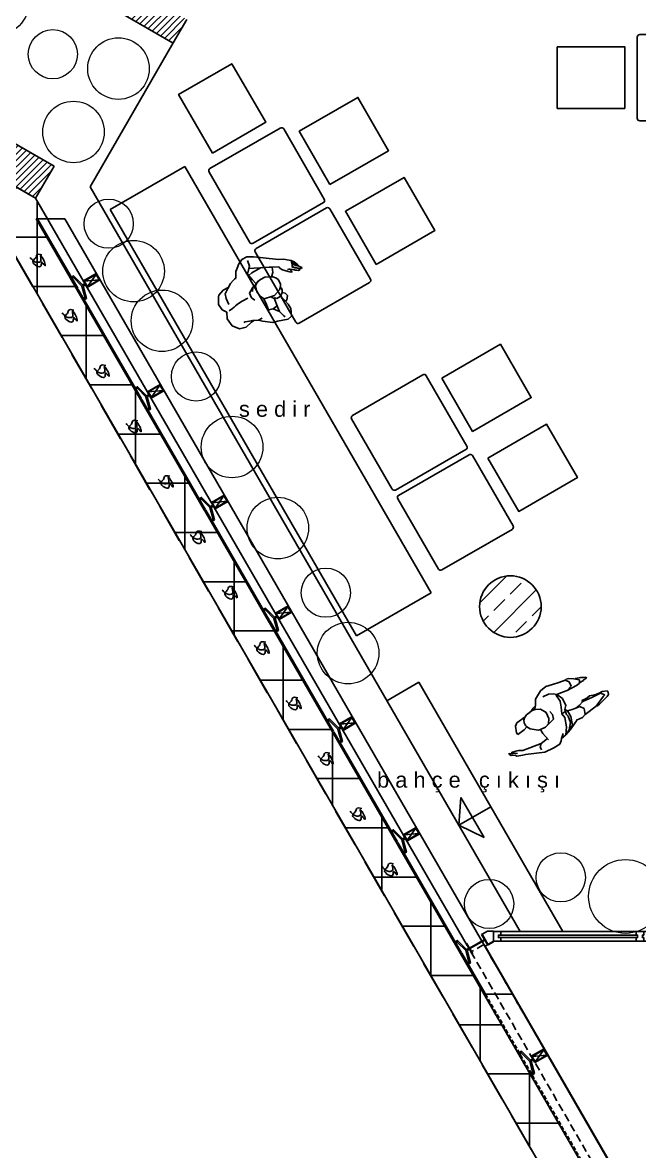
# Model space of a CAD drawing. Header units: millimetres. Extents: x 45 to 25350, y 77 to 5059.
# Drawn here: x 2817 to 3318, y 2396 to 3314 of the extents above; entities that cross this region are included whole.
import ezdxf

# ---------------------------------------------------------------- set-up
doc = ezdxf.new("R2010")
doc.units = ezdxf.units.MM
doc.header["$LTSCALE"] = 5
doc.linetypes.add('DASHED2', pattern=[9.525, 6.35, -3.175])
doc.layers.add('_BK_PEYZAJ_AVM', color=7, linetype='Continuous', lineweight=5, true_color=0x1d5e12)
for name, color, linetype in [('a_hatch_p8', 8, 'Continuous'), ('a_overhead', 1, 'DASHED2'), ('a_p1', 1, 'Continuous'), ('a_p1_d', 1, 'DASHED2'), ('a_p2', 2, 'Continuous'), ('a_p3', 3, 'Continuous'), ('a_p8', 8, 'Continuous'), ('a_p8_d', 8, 'DASHED2'), ('str_SNL_hatch', 1, 'Continuous'), ('str_SNL_wall_sheer', 5, 'Continuous'), ('TEFRIS', 12, 'Continuous')]:
    doc.layers.add(name, color=color, linetype=linetype)
doc.layers.add('yazı', color=30, linetype='Continuous', lineweight=9)
doc.styles.add('25', font='arial.ttf', dxfattribs={"height": 25})

# ---------------------------------------------------------------- blocks, each defined once
blk = doc.blocks.new('A$C6B126162')
for points in [[(0.5, 0), (0.5, -2.21), (10.5, -4.88), (10.5, -7), (9.5, -7), (9.5, -5.65), (0, -3.12), (-9.5, -5.65), (-9.5, -7), (-10.5, -7), (-10.5, -4.88), (-0.5, -2.21), (-0.5, 0), (0.5, 0)], [(-11.5, -7), (-11.5, -8), (-8.5, -8), (-8.5, -8), (-8.5, -7), (-11.5, -7), (-11.5, -7)], [(8.5, -7), (8.5, -8), (11.5, -8), (11.5, -8), (11.5, -7), (8.5, -7), (8.5, -7)]]:
    blk.add_lwpolyline(points)
blk = doc.blocks.new('A$C02EF1839')
for points in [[(6, 3), (6, 0), (0, 0), (0, 3), (1, 3), (1, 5), (0, 5), (0, 8), (6, 8), (6, 5)], [(6, 5), (5, 5), (5, 3), (6, 3)]]:
    blk.add_lwpolyline(points)
blk = doc.blocks.new('A$C2B115F83')
blk.add_lwpolyline([(0, 8), (0, 0), (6, 0), (6, 3), (4, 3), (4, 5), (6, 5), (6, 8)], close=True)
blk = doc.blocks.new('A$C65777083')
for points in [[(3, 0), (-3, 0), (-3, 12), (3, 12)], [(2.5, 0.5), (-2.5, 0.5), (-2.5, 11.5), (2.5, 11.5)]]:
    blk.add_lwpolyline(points, close=True)
for points in [[(2.5, 11.5), (-2.5, 0.5)], [(-2.5, 11.5), (2.5, 0.5)]]:
    blk.add_lwpolyline(points)
blk = doc.blocks.new('A$C30884E47')
for p, q in [((-5, 15), (-5, 14.5)), ((5, 14.5), (5, 15)), ((-5, 0), (-5, 0.5)), ((5, 0), (5, 0.5))]:
    blk.add_line(p, q)
for points in [[(-5, 15), (5, 15)], [(-5, 14.5), (-0.25, 14.5)], [(-0.25, 14.5), (-0.25, 0.5)], [(0.25, 14.5), (5, 14.5)], [(0.25, 14.5), (0.25, 0.5)], [(-5, 0.5), (-0.25, 0.5)], [(-5, 0), (5, 0)], [(0.25, 0.5), (5, 0.5)]]:
    blk.add_lwpolyline(points)
blk = doc.blocks.new('A$C47794B28')
at = {"layer": 'str_SNL_hatch'}
h = blk.add_hatch(dxfattribs=at)
h.set_pattern_fill('ANSI33', color=256, scale=100, style=0)
h.set_pattern_definition([(45, (-1153.641, -4045.18), (-17.67767, 17.67767), []), (45, (-1135.964, -4045.18), (-17.67767, 17.67767), [12.5, -6.25])])
edge = h.paths.add_edge_path()
edge.add_arc((0, 0), 25, 0, 360)
at = {"layer": 'str_SNL_wall_sheer'}
blk.add_circle((0, 0), 25, dxfattribs=at)
blk = doc.blocks.new('ADSAFDF')
for p, q in [((21250.72, -21271.44), (21244.84, -21273.65)), ((21247.31, -21273.41), (21256.11, -21270.2)), ((21251.87, -21271.84), (21249.58, -21273.94)), ((21256.11, -21270.2), (21250.72, -21271.44)), ((21256.11, -21270.2), (21251.87, -21271.84)), ((21256.11, -21270.2), (21251.9, -21275.08)), ((21261.17, -21269.76), (21256.11, -21270.2)), ((21256.11, -21270.2), (21256.11, -21270.2)), ((21257.32, -21272.41), (21261.02, -21269.79)), ((21261.02, -21269.79), (21262.34, -21268.38)), ((21262.34, -21268.38), (21264.66, -21266.77)), ((21264.66, -21266.77), (21270.38, -21267.22)), ((21270.38, -21267.22), (21278.27, -21268.63)), ((21278.27, -21268.63), (21292.07, -21276.4)), ((21279.43, -21271.97), (21278.76, -21274.43)), ((21208.12, -21279.52), (21208.21, -21278.1)), ((21211.87, -21281.41), (21208.12, -21279.52)), ((21208.21, -21278.1), (21209.1, -21276.46)), ((21209.1, -21276.46), (21210.96, -21275.72)), ((21210.96, -21275.72), (21215.46, -21274.95)), ((21213.19, -21277.78), (21211.6, -21278.1)), ((21211.6, -21278.1), (21213.58, -21281.03)), ((21214.4, -21281.81), (21211.87, -21281.41)), ((21216.44, -21276.64), (21213.19, -21277.78)), ((21213.58, -21281.03), (21220.83, -21282.23)), ((21218.22, -21282.74), (21214.4, -21281.81)), ((21215.46, -21274.95), (21219.5, -21274.25)), ((21222.66, -21274.59), (21216.44, -21276.64)), ((21219.5, -21274.25), (21222.21, -21274.4)), ((21220.83, -21282.23), (21229.2, -21283.88)), ((21233.74, -21274.44), (21222.66, -21274.59)), ((21231.71, -21278.77), (21233.74, -21274.44)), ((21233.5, -21282.16), (21231.71, -21278.77)), ((21236.95, -21283.08), (21233.5, -21282.16)), ((21233.74, -21274.44), (21237.08, -21273.82)), ((21233.74, -21274.44), (21233.74, -21274.44)), ((21237.08, -21273.82), (21242.15, -21274.74)), ((21242.55, -21274.44), (21241.72, -21275.08)), ((21244.84, -21273.65), (21242.55, -21274.44)), ((21243.7, -21285.09), (21244.26, -21279.78)), ((21244.26, -21279.78), (21247.31, -21273.41)), ((21247.36, -21276), (21245.7, -21281.37)), ((21245.7, -21281.37), (21246.08, -21283.28)), ((21249.58, -21273.94), (21247.36, -21276)), ((21251.9, -21275.08), (21248.72, -21282.18)), ((21248.72, -21282.18), (21248.87, -21285.9)), ((21270.07, -21275.17), (21270.71, -21281.97)), ((21276.56, -21276.22), (21270.08, -21276.47)), ((21270.71, -21281.97), (21270.4, -21285.65)), ((21278.76, -21274.43), (21276.56, -21276.22)), ((21291.99, -21280.36), (21276.56, -21276.22)), ((21293.14, -21281.16), (21291.99, -21280.36)), ((21292.07, -21276.4), (21294.15, -21277.14)), ((21294.94, -21282.28), (21293.14, -21281.16)), ((21294.15, -21277.14), (21298.59, -21279.39)), ((21296.85, -21283.22), (21294.94, -21282.28)), ((21296.96, -21280.9), (21299.5, -21282.98)), ((21298.59, -21279.39), (21299.34, -21280.85)), ((21299.34, -21280.85), (21302.01, -21282.61)), ((21222.1, -21284.65), (21218.22, -21282.74)), ((21225.05, -21284.42), (21222.1, -21284.65)), ((21227.42, -21284.84), (21225.05, -21284.42)), ((21229.35, -21285.13), (21227.42, -21284.84)), ((21229.2, -21283.88), (21233.41, -21283.22)), ((21229.46, -21283.94), (21229.35, -21285.13)), ((21233.41, -21283.22), (21236.95, -21283.08)), ((21240.16, -21283.84), (21236.95, -21283.08)), ((21241.95, -21284.56), (21240.16, -21283.84)), ((21242.29, -21289.55), (21241.25, -21295.64)), ((21241.95, -21284.56), (21243.7, -21285.09)), ((21244.9, -21287.18), (21242.29, -21289.55)), ((21243.7, -21285.09), (21244.9, -21287.18)), ((21246.26, -21290.71), (21244.1, -21295.01)), ((21246.08, -21283.28), (21244.9, -21287.18)), ((21248.87, -21285.9), (21246.16, -21285.76)), ((21248.87, -21285.9), (21246.26, -21290.71)), ((21256.91, -21286.27), (21255.34, -21289.95)), ((21255.34, -21289.95), (21255.73, -21293.12)), ((21261.09, -21285.56), (21256.91, -21286.27)), ((21258.55, -21294.26), (21259.55, -21288.99)), ((21259.55, -21288.99), (21262.45, -21285.61)), ((21265.93, -21284.81), (21261.09, -21285.56)), ((21262.45, -21285.61), (21265.93, -21284.81)), ((21265.93, -21284.81), (21270.4, -21285.65)), ((21270.4, -21285.65), (21272.22, -21286.27)), ((21270.4, -21285.65), (21272.22, -21286.27)), ((21272.22, -21286.27), (21276.95, -21291.08)), ((21276.95, -21291.08), (21278.18, -21294)), ((21298.45, -21283.71), (21296.85, -21283.22)), ((21299.97, -21284.33), (21298.45, -21283.71)), ((21300.95, -21283.37), (21298.95, -21282.68)), ((21299.5, -21282.98), (21300.89, -21283.78)), ((21300.89, -21283.78), (21299.97, -21284.33)), ((21302.61, -21284.81), (21300.95, -21283.37)), ((21302.01, -21282.61), (21302.97, -21284.45)), ((21302.97, -21284.45), (21302.61, -21284.81)), ((21215.72, -21297.85), (21216.39, -21297.67)), ((21215.75, -21298.62), (21215.72, -21297.85)), ((21217.38, -21299.56), (21215.75, -21298.62)), ((21216.39, -21297.67), (21218.32, -21298.05)), ((21219.31, -21300.9), (21217.38, -21299.56)), ((21218.32, -21298.05), (21218.67, -21297.58)), ((21218.67, -21297.58), (21222.07, -21298.04)), ((21221.87, -21298.76), (21221.17, -21299.97)), ((21221.17, -21299.97), (21224.32, -21303.28)), ((21223, -21297.63), (21221.87, -21298.76)), ((21222.07, -21298.04), (21223, -21297.63)), ((21225.83, -21297.52), (21223, -21297.63)), ((21234.38, -21298.82), (21225.83, -21297.52)), ((21228.88, -21303.36), (21229.7, -21299.63)), ((21229.7, -21299.63), (21234.38, -21298.82)), ((21234.38, -21298.82), (21238.13, -21299.78)), ((21238.13, -21299.78), (21242.97, -21301.15)), ((21241.25, -21295.64), (21242.97, -21301.15)), ((21243.88, -21300.23), (21243.72, -21301.49)), ((21244.1, -21295.01), (21243.88, -21300.23)), ((21260.69, -21299.16), (21258.55, -21294.26)), ((21264.5, -21301.33), (21260.69, -21299.16)), ((21275.37, -21301.08), (21276.91, -21299.74)), ((21276.91, -21299.74), (21278.04, -21297.86)), ((21278.04, -21297.86), (21278.31, -21296.23)), ((21281.34, -21293.15), (21278.18, -21294)), ((21278.18, -21294), (21278.24, -21295.02)), ((21278.31, -21296.23), (21278.24, -21295.02)), ((21287.82, -21293.14), (21281.34, -21293.15)), ((21282.85, -21301.42), (21285.2, -21299.84)), ((21285.2, -21299.84), (21287.83, -21294.99)), ((21287.83, -21294.99), (21287.82, -21293.14)), ((21220.41, -21301.51), (21219.31, -21300.9)), ((21223.27, -21302.77), (21220.41, -21301.51)), ((21224.32, -21303.28), (21227.59, -21305.81)), ((21227.59, -21305.81), (21229.65, -21306.6)), ((21230.68, -21306.54), (21228.88, -21303.36)), ((21229.65, -21306.6), (21230.68, -21306.54)), ((21235.92, -21307.95), (21230.68, -21306.54)), ((21240.99, -21309.68), (21235.92, -21307.95)), ((21246.55, -21311.44), (21240.99, -21309.68)), ((21242.97, -21301.15), (21245.13, -21303.35)), ((21245.13, -21303.35), (21248.45, -21305.16)), ((21248.45, -21305.16), (21253.36, -21306.14)), ((21259.24, -21308.03), (21252.06, -21311.3)), ((21262.43, -21303.81), (21259.24, -21308.03)), ((21264.97, -21301.5), (21262.43, -21303.81)), ((21265.04, -21303.37), (21262.43, -21303.81)), ((21266.98, -21302.22), (21264.5, -21301.33)), ((21267.82, -21302.2), (21265.04, -21303.37)), ((21272.66, -21302.09), (21266.98, -21302.22)), ((21274.45, -21301.41), (21272.66, -21302.09)), ((21274.45, -21301.41), (21282.85, -21301.42)), ((21274.47, -21301.42), (21275.37, -21301.08)), ((21252.06, -21311.3), (21246.55, -21311.44))]:
    blk.add_line(p, q)
blk = doc.blocks.new('dada')
for p, q in [((219967.82, -31810.1), (219965.63, -31815.29)), ((219973.43, -31806.86), (219967.82, -31810.1)), ((219980.49, -31806.97), (219973.43, -31806.86)), ((219984.71, -31810.01), (219980.49, -31806.97)), ((219984.28, -31815.56), (219984.55, -31812.14)), ((219988.56, -31808.22), (219984.71, -31810.01)), ((219993.91, -31808.37), (219988.56, -31808.22)), ((219998.88, -31812.26), (219993.91, -31808.37)), ((219999.67, -31813.16), (219998.88, -31812.26)), ((220000.91, -31818.54), (219999.67, -31813.16)), ((219964.1, -31826.49), (219966.74, -31822.57)), ((219965.63, -31815.29), (219966.32, -31821.02)), ((219966.32, -31821.02), (219966.1, -31823.52)), ((219966.74, -31822.57), (219967.93, -31820.3)), ((219967.93, -31820.3), (219969.4, -31817.13)), ((219969.4, -31817.13), (219969.8, -31816.05)), ((219984.57, -31817.26), (219984.28, -31815.56)), ((219984.36, -31825.28), (219984.72, -31822.78)), ((219984.6, -31818.7), (219984.57, -31817.26)), ((219984.6, -31820.52), (219984.6, -31818.7)), ((219984.72, -31822.78), (219984.6, -31820.52)), ((219993.96, -31816.3), (219988.77, -31815.1)), ((219997.59, -31817.95), (219993.96, -31816.3)), ((219999.73, -31822.23), (219997.59, -31817.95)), ((220001.59, -31826.62), (219999.73, -31822.23)), ((220000.18, -31823.15), (220000.91, -31818.54)), ((219961.55, -31828.75), (219955.53, -31834.58)), ((219964.1, -31826.49), (219961.55, -31828.75)), ((219963.56, -31829.8), (219964.1, -31826.49)), ((219983.43, -31830.57), (219984.36, -31825.28)), ((220002.81, -31832.98), (220001.59, -31826.62)), ((220002.93, -31833.11), (220001.86, -31831.93)), ((219954.16, -31838.39), (219950.29, -31846.24)), ((219955.53, -31834.58), (219954.16, -31838.39)), ((219965.95, -31838.14), (219964.26, -31841.56)), ((219965.95, -31838.14), (219964.98, -31837.71)), ((219970.28, -31839.47), (219965.95, -31838.14)), ((219975.28, -31840.42), (219970.28, -31839.47)), ((219975.15, -31840.74), (219972.56, -31847.46)), ((219978.82, -31839.44), (219975.15, -31840.74)), ((219983.21, -31839.4), (219978.82, -31839.44)), ((219981.99, -31833.12), (219978.94, -31834.02)), ((219985.92, -31833.89), (219981.99, -31833.12)), ((219987.64, -31841.51), (219983.21, -31839.4)), ((219988.07, -31839.19), (219985.66, -31836.85)), ((219988.02, -31838.63), (219985.92, -31833.89)), ((219988.07, -31839.19), (219988.02, -31838.63)), ((219988.47, -31841.63), (219988.07, -31839.19)), ((220006.66, -31835.82), (220002.93, -31833.11)), ((220008.27, -31838.35), (220006.66, -31835.82)), ((220010.11, -31841.56), (220008.27, -31838.35)), ((219950.29, -31846.24), (219950.45, -31849.81)), ((219950.45, -31849.81), (219955.8, -31853.26)), ((219954.91, -31845.07), (219953.11, -31845.59)), ((219959.4, -31844.48), (219954.91, -31845.07)), ((219964.26, -31841.56), (219959.4, -31844.48)), ((219962.84, -31845.25), (219959.4, -31844.48)), ((219970.62, -31847.5), (219962.84, -31845.25)), ((219964.25, -31845.64), (219964.26, -31841.56)), ((219969.08, -31849.16), (219968.58, -31852.23)), ((219970.59, -31848.03), (219969.08, -31849.16)), ((219970.97, -31847.21), (219970.59, -31848.03)), ((219972.17, -31846.32), (219970.97, -31847.21)), ((219972.17, -31846.32), (219972.92, -31846.53)), ((219972.56, -31847.46), (219972.17, -31849.01)), ((219972.17, -31849.01), (219973.41, -31854.95)), ((219989.39, -31844.89), (219987.64, -31841.51)), ((219989.1, -31844.08), (219988.47, -31841.63)), ((219993.46, -31842.32), (219988.64, -31842.96)), ((219988.91, -31851.81), (219989.4, -31847.79)), ((219989.4, -31845.86), (219989.1, -31844.08)), ((219989.4, -31847.79), (219989.39, -31844.89)), ((219999.27, -31842.1), (219993.46, -31842.32)), ((219997.01, -31853.72), (219997.93, -31845.57)), ((219997.01, -31853.72), (219999.97, -31848.98)), ((219997.93, -31845.57), (219997.61, -31842.23)), ((219999.27, -31842.1), (220002.34, -31845.71)), ((219999.97, -31848.98), (220002.34, -31845.71)), ((220002.34, -31845.71), (220003.54, -31847.27)), ((220003.54, -31847.27), (220008.04, -31848.65)), ((220007.38, -31854.47), (220010.84, -31850.1)), ((220011.49, -31845.77), (220010.11, -31841.56)), ((220010.84, -31850.1), (220011.49, -31845.77)), ((220010.84, -31850.1), (220010.84, -31850.1)), ((219955.8, -31853.26), (219959.9, -31853.53)), ((219959.9, -31853.53), (219963.48, -31853.17)), ((219963.15, -31854.85), (219963.36, -31853.18)), ((219965.64, -31857.49), (219963.15, -31854.85)), ((219963.48, -31853.17), (219967.29, -31852.84)), ((219968.51, -31857.12), (219965.64, -31857.49)), ((219967.29, -31852.84), (219968.82, -31852.87)), ((219970.32, -31855.52), (219968.51, -31857.12)), ((219968.58, -31852.23), (219970.19, -31855.43)), ((219968.58, -31852.23), (219968.58, -31852.23)), ((219970.19, -31855.43), (219971.96, -31856.56)), ((219971.96, -31856.56), (219973.39, -31857.25)), ((219973.39, -31857.25), (219974.3, -31857.1)), ((219973.41, -31854.95), (219974.93, -31857.36)), ((219974.3, -31857.1), (219974, -31855.88)), ((219974.93, -31857.36), (219976.56, -31858.48)), ((219976.56, -31858.48), (219980.28, -31859.2)), ((219980.28, -31859.2), (219982.44, -31858.76)), ((219982.44, -31858.76), (219985.09, -31857.09)), ((219985.09, -31857.09), (219988.91, -31851.81)), ((219985.8, -31856.21), (219987.9, -31859.37)), ((219987.9, -31859.37), (219991.64, -31861.58)), ((219993.17, -31859.66), (219997.01, -31853.72)), ((219998.72, -31863.72), (220003.67, -31858.47)), ((220003.67, -31858.47), (220007.38, -31854.47)), ((219983.16, -31868.07), (219981.05, -31869.82)), ((219984.86, -31866.77), (219983.16, -31868.07)), ((219986.8, -31865.87), (219984.86, -31866.77)), ((219988.57, -31865.91), (219986.8, -31865.87)), ((219988.57, -31865.91), (219991.64, -31861.58)), ((219991.64, -31861.58), (219993.17, -31859.66)), ((219993.34, -31869.51), (219998.72, -31863.72)), ((219976.27, -31878.1), (219976.66, -31876.87)), ((219976.66, -31876.87), (219977.52, -31876.06)), ((219977.86, -31877.77), (219976.79, -31878.46)), ((219977.52, -31876.06), (219978.45, -31875.03)), ((219978.67, -31877.01), (219977.86, -31877.77)), ((219978.12, -31877.92), (219979.05, -31877.16)), ((219978.45, -31875.03), (219979.15, -31874.38)), ((219980.13, -31875.83), (219978.67, -31877.01)), ((219980.08, -31870.45), (219978.82, -31871.79)), ((219978.82, -31871.79), (219978.86, -31872.05)), ((219978.86, -31872.05), (219979.15, -31872.17)), ((219979.05, -31877.16), (219980.26, -31876.22)), ((219979.15, -31872.17), (219981.22, -31871.84)), ((219979.15, -31874.38), (219980.27, -31873.42)), ((219981.04, -31877.69), (219979.16, -31879.29)), ((219981.05, -31869.82), (219980.08, -31870.45)), ((219982.07, -31874.36), (219980.13, -31875.83)), ((219980.26, -31876.22), (219981.28, -31875.32)), ((219980.27, -31873.42), (219981.5, -31872.16)), ((219982.21, -31876.84), (219981.04, -31877.69)), ((219981.22, -31871.84), (219982.18, -31871.28)), ((219983.47, -31877.43), (219981.25, -31878.56)), ((219981.28, -31875.32), (219982.23, -31874.56)), ((219981.5, -31872.16), (219982.18, -31871.28)), ((219982.23, -31874.56), (219982.07, -31874.36)), ((219982.18, -31871.28), (219982.73, -31870.18)), ((219982.21, -31876.84), (219983.86, -31875.88)), ((219982.23, -31874.56), (219983.86, -31875.88)), ((219985.17, -31876.82), (219983.47, -31877.43)), ((219983.86, -31875.88), (219986.68, -31877.05)), ((219986.68, -31877.05), (219984.29, -31878.28)), ((219985.98, -31876.82), (219985.17, -31876.82)), ((219987.88, -31875.86), (219986.68, -31877.05)), ((219991.22, -31872.75), (219987.88, -31875.86)), ((219993.34, -31869.51), (219991.22, -31872.75)), ((219976.41, -31878.38), (219976.27, -31878.1)), ((219976.79, -31878.46), (219976.41, -31878.38)), ((219976.48, -31879.78), (219978.12, -31877.92)), ((219976.62, -31880.37), (219976.48, -31879.78)), ((219976.88, -31880.62), (219976.62, -31880.37)), ((219979.16, -31879.29), (219976.88, -31880.62)), ((219981.25, -31878.56), (219979.16, -31879.29)), ((219979.44, -31879.52), (219979.16, -31879.29)), ((219981.03, -31879.23), (219979.44, -31879.52)), ((219984.29, -31878.28), (219981.03, -31879.23))]:
    blk.add_line(p, q)
blk = doc.blocks.new('sadffads')
at = {"layer": 'TEFRIS'}
for p, q in [((-1564.45, -15107.18), (-1630.45, -15107.18)), ((-1494.45, -15107.18), (-1572.26, -15107.18)), ((-1632.45, -15109.18), (-1632.45, -15175.18)), ((-1492.45, -15175.18), (-1492.45, -15109.18)), ((-1630.45, -15177.18), (-1494.45, -15177.18)), ((-1630.45, -15177.18), (-1564.45, -15177.18))]:
    blk.add_line(p, q, dxfattribs=at)
for centre, start, end in [((-1630.45, -15109.18), 90, 180), ((-1494.45, -15109.18), 360, 90), ((-1630.45, -15175.18), 180, 270), ((-1494.45, -15175.18), 270, 360)]:
    blk.add_arc(centre, 2, start, end, dxfattribs=at)

msp = doc.modelspace()

# ---------------------------------------------------------------- hatches: boundary and pattern name
at = {"ltscale": 0.5}
h = msp.add_hatch(dxfattribs=at)
h.set_pattern_fill('ANSI31', color=251, scale=30)
h.set_pattern_definition([(45, (4948.3297, 18410.9967), (-2.6516504, 2.6516504), [])])
h.paths.add_polyline_path([(2431.49, 4094.47), (2691.45, 4098.96), (2691.08, 4119.96), (2398.16, 4114.9), (2389.85, 4595.08, -0.130845), (3667.34, 4233.91, -0.490921), (3667.41, 4233.95, -0.006684), (3668.27, 4268.19, 0.132238), (2359.33, 4625.37), (2380.03, 3429.14), (2827.17, 3170.98), (2842.17, 3196.96), (2698.3, 3280.02), (2765.83, 3397), (2939.04, 3297), (2939.05, 3297.02), (2950.04, 3316.05), (2758.65, 3426.55), (2688.12, 3425.33), (2443.16, 3421.1, -0.000011), (2439.08, 3655.54), (2699.05, 3660.03), (2698.68, 3681.03), (2438.72, 3676.54, -0.000019)])
at = {"layer": 'TEFRIS'}
h = msp.add_hatch(dxfattribs=at)
h.set_pattern_fill('_USER', color=256, scale=40, style=0, double=1, pattern_type=0)
h.set_pattern_definition([(0, (4948.33, 4219.207), (0, 40), []), (90, (4948.33, 4219.207), (-40, 2e-15), [])])
h.paths.add_polyline_path([(2761.35, 3208.98), (2827.17, 3170.98), (2836.96, 3154.03), (2827.72, 3154.03), (3853.65, 1377.07), (3854.51, 1377.57), (3854.01, 1378.43), (3855.85, 1379.49), (3853.16, 1389.49), (3855.08, 1390.59), (3856.33, 1388.43), (3866.72, 1394.43), (3819.61, 1476.03), (3973.76, 1476.03), (4046.91, 1349.33), (3968.65, 1117.88)])

# ---------------------------------------------------------------- linework, layer by layer
at = {"ltscale": 0.5}
for p, q in [((2939.04, 3297), (2765.83, 3397)), ((2939.05, 3297.02), (2950.05, 3316.07)), ((2842.17, 3196.96), (2698.3, 3280.02)), ((2827.16, 3170.9), (2842.16, 3196.88)), ((2827.17, 3170.98), (2842.17, 3196.96))]:
    msp.add_line(p, q, dxfattribs=at)
msp.add_lwpolyline([(2827.2, 3170.96), (2380.03, 3429.14), (2359.33, 4625.37)], dxfattribs=at)
at = {"layer": '_BK_PEYZAJ_AVM', "ltscale": 0.5}
for centre, radius in [((2792.52, 3332.3), 30), ((2841.17, 3287.87), 20), ((2894.51, 3276.21), 25), ((2857.98, 3224.74), 25), ((2886.57, 3150.16), 20), ((2906.77, 3111.6), 25), ((2929.88, 3071.26), 25), ((2957.51, 3026.04), 20), ((2986.76, 2968.7), 25), ((3023.94, 2902.82), 25), ((3062.92, 2850.3), 20), ((3081, 2801.24), 25), ((3253.73, 2618.97), 20), ((3306.36, 2603.48), 30), ((3195.55, 2597.35), 20)]:
    msp.add_circle(centre, radius, dxfattribs=at)
at = {"layer": 'a_hatch_p8'}
msp.add_lwpolyline([(2761.35, 3208.98), (2827.17, 3170.98), (2836.96, 3154.03), (2827.72, 3154.03), (3853.65, 1377.07), (3854.51, 1377.57), (3854.01, 1378.43), (3855.85, 1379.49), (3853.16, 1389.49), (3855.08, 1390.59), (3856.33, 1388.43), (3866.72, 1394.43), (3819.61, 1476.03), (3973.76, 1476.03), (4046.91, 1349.33), (3968.65, 1117.88), (2761.35, 3208.98)], close=True, dxfattribs=at)
for points in [[(1158.52, 169.29), (929.34, 1351.08), (1510.95, 2358.45), (2007.34, 2645.04), (2695.09, 2645.04), (2785.35, 3167.41), (3968.65, 1117.88), (3940.76, 1035.41), (2881.25, 423.7), (3034.51, 688.38), (2135.42, 169.29)], [(3199.15, 2567.03), (3192.22, 2563.03), (3819.61, 1476.36), (3819.61, 2567.03), (3199.15, 2567.03)]]:
    msp.add_lwpolyline(points, dxfattribs=at)
at = {"layer": 'a_overhead'}
msp.add_line((2761.35, 3208.98), (4526.92, 150.92), dxfattribs=at)
at = {"layer": 'a_p1'}
for p, q in [((3205.15, 2575.03), (3820.73, 2575.03)), ((3819.61, 1476.03), (3192.03, 2563.03)), ((3192.03, 2563.03), (3192.03, 2563.03)), ((3199.15, 2567.03), (3826.73, 2567.03))]:
    msp.add_line(p, q, dxfattribs=at)
for points in [[(3177.83, 2563.62), (2827.17, 3170.98)], [(2855.02, 3106.74), (2827.72, 3154.03), (2850.81, 3154.03), (3214.54, 2524.03), (3191.45, 2524.03), (3167.04, 2566.31)], [(2912.47, 3007.24), (2860.75, 3096.81)], [(2964.43, 2917.24), (2912.72, 3006.81)], [(3016.39, 2827.24), (2964.68, 2916.81)], [(3068.35, 2737.24), (3016.64, 2826.81)], [(3120.31, 2647.24), (3068.6, 2736.81)], [(3166.79, 2566.74), (3115.08, 2656.31)]]:
    msp.add_lwpolyline(points, dxfattribs=at)
at = {"layer": 'a_p1_d', "ltscale": 0.1}
msp.add_lwpolyline([(3192.57, 2524.09), (3854.41, 1377.74), (3853.55, 1377.24), (3191.7, 2523.59)], close=True, dxfattribs=at)
at = {"layer": 'a_p2'}
for p, q in [((3203.15, 2572.03), (3316.12, 2572.03)), ((3203.15, 2570.03), (3316.12, 2570.03))]:
    msp.add_line(p, q, dxfattribs=at)
for points in [[(2861.37, 3097.74), (2828.87, 3154.03), (2828.01, 3153.53), (2860.5, 3097.24)], [(2861.37, 3097.74), (2860.5, 3097.24)], [(2861.62, 3097.31), (2860.75, 3096.81)], [(2860.75, 3096.81), (2912.47, 3007.24)], [(2913.33, 3007.74), (2861.62, 3097.31)], [(2913.33, 3007.74), (2912.47, 3007.24)], [(2913.58, 3007.31), (2912.72, 3006.81)], [(2912.72, 3006.81), (2964.43, 2917.24)], [(2965.29, 2917.74), (2913.58, 3007.31)], [(2965.29, 2917.74), (2964.43, 2917.24)], [(2965.54, 2917.31), (2964.68, 2916.81)], [(3017.25, 2827.74), (2965.54, 2917.31)], [(2964.68, 2916.81), (3016.39, 2827.24)], [(3017.25, 2827.74), (3016.39, 2827.24)], [(3017.5, 2827.31), (3016.64, 2826.81)], [(3016.64, 2826.81), (3068.35, 2737.24)], [(3069.22, 2737.74), (3017.5, 2827.31)], [(3069.22, 2737.74), (3068.35, 2737.24)], [(3069.47, 2737.31), (3068.6, 2736.81)], [(3068.6, 2736.81), (3120.31, 2647.24)], [(3121.18, 2647.74), (3069.47, 2737.31)], [(3121.18, 2647.74), (3120.31, 2647.24)], [(3121.43, 2647.31), (3120.56, 2646.81)], [(3120.56, 2646.81), (3172.27, 2557.24)], [(3173.14, 2557.74), (3121.43, 2647.31)], [(3173.14, 2557.74), (3172.27, 2557.24)], [(3172.52, 2556.81), (3191.45, 2524.03), (3192.32, 2524.53), (3173.39, 2557.31)], [(3173.39, 2557.31), (3172.52, 2556.81)]]:
    msp.add_lwpolyline(points, dxfattribs=at)
at = {"layer": 'a_p2', "color": 1}
for points in [[(2825.17, 3120.22), (2824.34, 3120.92), (2823.63, 3121.8), (2822.91, 3122.67)], [(2851.15, 3075.22), (2850.32, 3075.92), (2849.61, 3076.8), (2848.89, 3077.67)], [(2877.13, 3030.22), (2876.3, 3030.92), (2875.59, 3031.8), (2874.88, 3032.67)], [(2903.11, 2985.22), (2902.28, 2985.92), (2901.57, 2986.8), (2900.86, 2987.67)], [(2929.09, 2940.22), (2928.26, 2940.92), (2927.55, 2941.8), (2926.84, 2942.67)], [(2955.07, 2895.22), (2954.24, 2895.92), (2953.53, 2896.8), (2952.82, 2897.67)], [(2981.05, 2850.22), (2980.23, 2850.92), (2979.51, 2851.8), (2978.8, 2852.67)], [(3007.03, 2805.22), (3006.21, 2805.92), (3005.49, 2806.8), (3004.78, 2807.67)], [(3033.01, 2760.22), (3032.19, 2760.92), (3031.47, 2761.8), (3030.76, 2762.67)], [(3059, 2715.22), (3058.17, 2715.92), (3057.45, 2716.8), (3056.74, 2717.67)], [(3084.98, 2670.22), (3084.15, 2670.92), (3083.44, 2671.8), (3082.72, 2672.67)], [(3110.96, 2625.22), (3110.13, 2625.92), (3109.42, 2626.8), (3108.7, 2627.67)]]:
    msp.add_open_spline(points, degree=3, dxfattribs=at)
for points, knots in [([(2825.17, 3120.22), (2825, 3119.96), (2824.14, 3117.64), (2832.77, 3112.21), (2831.37, 3120.82), (2836.62, 3112.76), (2833.99, 3121.33), (2830.07, 3125.42), (2832.99, 3119.34), (2828.09, 3118.39), (2826.05, 3119.48), (2825.17, 3120.22)], [9.456474, 9.456474, 9.456474, 9.456474, 10.477298, 18.028072, 20.941247, 24.519586, 31.186766, 33.27714, 37.219588, 40.730106, 44.151322, 44.151322, 44.151322, 44.151322]), ([(2832.24, 3124.99), (2830.44, 3125.37), (2827.87, 3125.91), (2827.72, 3122.28), (2825.74, 3121.12), (2825.17, 3120.22)], [0, 0, 0, 0, 4.201031, 5.983041, 9.456474, 9.456474, 9.456474, 9.456474]), ([(2851.15, 3075.22), (2850.98, 3074.96), (2850.12, 3072.64), (2858.76, 3067.21), (2857.35, 3075.82), (2862.6, 3067.76), (2859.97, 3076.33), (2856.05, 3080.42), (2858.97, 3074.34), (2854.07, 3073.39), (2852.03, 3074.48), (2851.15, 3075.22)], [9.456474, 9.456474, 9.456474, 9.456474, 10.477298, 18.028072, 20.941247, 24.519586, 31.186766, 33.27714, 37.219588, 40.730106, 44.151322, 44.151322, 44.151322, 44.151322]), ([(2858.23, 3079.99), (2856.42, 3080.37), (2853.85, 3080.91), (2853.7, 3077.28), (2851.72, 3076.12), (2851.15, 3075.22)], [0, 0, 0, 0, 4.201031, 5.983041, 9.456474, 9.456474, 9.456474, 9.456474]), ([(2877.13, 3030.22), (2876.96, 3029.96), (2876.1, 3027.64), (2884.74, 3022.21), (2883.33, 3030.82), (2888.58, 3022.76), (2885.96, 3031.33), (2882.03, 3035.42), (2884.95, 3029.34), (2880.05, 3028.39), (2878.01, 3029.48), (2877.13, 3030.22)], [9.456474, 9.456474, 9.456474, 9.456474, 10.477298, 18.028072, 20.941247, 24.519586, 31.186766, 33.27714, 37.219588, 40.730106, 44.151322, 44.151322, 44.151322, 44.151322]), ([(2884.21, 3034.99), (2882.4, 3035.37), (2879.83, 3035.91), (2879.68, 3032.28), (2877.7, 3031.12), (2877.13, 3030.22)], [0, 0, 0, 0, 4.201031, 5.983041, 9.456474, 9.456474, 9.456474, 9.456474]), ([(2910.19, 2989.99), (2908.38, 2990.37), (2905.81, 2990.91), (2905.66, 2987.28), (2903.68, 2986.12), (2903.11, 2985.22)], [0, 0, 0, 0, 4.201031, 5.983041, 9.456474, 9.456474, 9.456474, 9.456474]), ([(2903.11, 2985.22), (2902.94, 2984.96), (2902.08, 2982.64), (2910.72, 2977.21), (2909.31, 2985.82), (2914.56, 2977.76), (2911.94, 2986.33), (2908.01, 2990.42), (2910.93, 2984.34), (2906.03, 2983.39), (2903.99, 2984.48), (2903.11, 2985.22)], [9.456474, 9.456474, 9.456474, 9.456474, 10.477298, 18.028072, 20.941247, 24.519586, 31.186766, 33.27714, 37.219588, 40.730106, 44.151322, 44.151322, 44.151322, 44.151322]), ([(2936.17, 2944.99), (2934.36, 2945.37), (2931.79, 2945.91), (2931.64, 2942.28), (2929.66, 2941.12), (2929.09, 2940.22)], [0, 0, 0, 0, 4.201031, 5.983041, 9.456474, 9.456474, 9.456474, 9.456474]), ([(2929.09, 2940.22), (2928.92, 2939.96), (2928.06, 2937.64), (2936.7, 2932.21), (2935.29, 2940.82), (2940.54, 2932.76), (2937.92, 2941.33), (2934, 2945.42), (2936.92, 2939.34), (2932.01, 2938.39), (2929.97, 2939.48), (2929.09, 2940.22)], [9.456474, 9.456474, 9.456474, 9.456474, 10.477298, 18.028072, 20.941247, 24.519586, 31.186766, 33.27714, 37.219588, 40.730106, 44.151322, 44.151322, 44.151322, 44.151322]), ([(2962.15, 2899.99), (2960.34, 2900.37), (2957.78, 2900.91), (2957.62, 2897.28), (2955.64, 2896.12), (2955.07, 2895.22)], [0, 0, 0, 0, 4.201031, 5.983041, 9.456474, 9.456474, 9.456474, 9.456474]), ([(2962.84, 2896.99), (2962.71, 2897.21), (2961.99, 2898.32), (2959.98, 2900.42), (2962.9, 2894.34), (2957.99, 2893.39), (2955.95, 2894.48), (2955.07, 2895.22)], [30.703822, 30.703822, 30.703822, 30.703822, 31.186766, 33.27714, 37.219588, 40.730106, 44.151322, 44.151322, 44.151322, 44.151322]), ([(2955.07, 2895.22), (2954.91, 2894.96), (2954.04, 2892.64), (2962.68, 2887.21), (2961.49, 2894.47), (2962.48, 2893.63), (2962.84, 2893.23)], [9.456474, 9.456474, 9.456474, 9.456474, 10.477298, 18.028072, 20.941247, 22.319944, 22.319944, 22.319944, 22.319944]), ([(2962.84, 2893.23), (2963.42, 2892.59), (2966.08, 2888.93), (2964.53, 2894.23), (2962.84, 2896.99)], [22.319944, 22.319944, 22.319944, 22.319944, 24.519586, 30.703822, 30.703822, 30.703822, 30.703822]), ([(2981.05, 2850.22), (2980.89, 2849.96), (2980.02, 2847.64), (2988.66, 2842.21), (2987.25, 2850.82), (2992.5, 2842.76), (2989.88, 2851.33), (2985.96, 2855.42), (2988.88, 2849.34), (2983.97, 2848.39), (2981.93, 2849.48), (2981.05, 2850.22)], [9.456474, 9.456474, 9.456474, 9.456474, 10.477298, 18.028072, 20.941247, 24.519586, 31.186766, 33.27714, 37.219588, 40.730106, 44.151322, 44.151322, 44.151322, 44.151322]), ([(2988.13, 2854.99), (2986.32, 2855.37), (2983.76, 2855.91), (2983.6, 2852.28), (2981.62, 2851.12), (2981.05, 2850.22)], [0, 0, 0, 0, 4.201031, 5.983041, 9.456474, 9.456474, 9.456474, 9.456474]), ([(3007.03, 2805.22), (3006.87, 2804.96), (3006, 2802.64), (3014.64, 2797.21), (3013.23, 2805.82), (3018.48, 2797.76), (3015.86, 2806.33), (3011.94, 2810.42), (3014.86, 2804.34), (3009.95, 2803.39), (3007.91, 2804.48), (3007.03, 2805.22)], [9.456474, 9.456474, 9.456474, 9.456474, 10.477298, 18.028072, 20.941247, 24.519586, 31.186766, 33.27714, 37.219588, 40.730106, 44.151322, 44.151322, 44.151322, 44.151322]), ([(3014.11, 2809.99), (3012.31, 2810.37), (3009.74, 2810.91), (3009.58, 2807.28), (3007.6, 2806.12), (3007.03, 2805.22)], [0, 0, 0, 0, 4.201031, 5.983041, 9.456474, 9.456474, 9.456474, 9.456474]), ([(3033.01, 2760.22), (3032.85, 2759.96), (3031.98, 2757.64), (3040.62, 2752.21), (3039.21, 2760.82), (3044.46, 2752.76), (3041.84, 2761.33), (3037.92, 2765.42), (3040.84, 2759.34), (3035.93, 2758.39), (3033.89, 2759.48), (3033.01, 2760.22)], [9.456474, 9.456474, 9.456474, 9.456474, 10.477298, 18.028072, 20.941247, 24.519586, 31.186766, 33.27714, 37.219588, 40.730106, 44.151322, 44.151322, 44.151322, 44.151322]), ([(3040.09, 2764.99), (3038.29, 2765.37), (3035.72, 2765.91), (3035.56, 2762.28), (3033.58, 2761.12), (3033.01, 2760.22)], [0, 0, 0, 0, 4.201031, 5.983041, 9.456474, 9.456474, 9.456474, 9.456474]), ([(3059, 2715.22), (3058.83, 2714.96), (3057.96, 2712.64), (3066.6, 2707.21), (3065.2, 2715.82), (3070.44, 2707.76), (3067.82, 2716.33), (3063.9, 2720.42), (3066.82, 2714.34), (3061.91, 2713.39), (3059.87, 2714.48), (3059, 2715.22)], [9.456474, 9.456474, 9.456474, 9.456474, 10.477298, 18.028072, 20.941247, 24.519586, 31.186766, 33.27714, 37.219588, 40.730106, 44.151322, 44.151322, 44.151322, 44.151322]), ([(3066.07, 2719.99), (3064.27, 2720.37), (3061.7, 2720.91), (3061.54, 2717.28), (3059.56, 2716.12), (3059, 2715.22)], [0, 0, 0, 0, 4.201031, 5.983041, 9.456474, 9.456474, 9.456474, 9.456474]), ([(3084.98, 2670.22), (3084.81, 2669.96), (3083.94, 2667.64), (3092.58, 2662.21), (3091.18, 2670.82), (3096.43, 2662.76), (3093.8, 2671.33), (3089.88, 2675.42), (3092.8, 2669.34), (3087.89, 2668.39), (3085.85, 2669.48), (3084.98, 2670.22)], [9.456474, 9.456474, 9.456474, 9.456474, 10.477298, 18.028072, 20.941247, 24.519586, 31.186766, 33.27714, 37.219588, 40.730106, 44.151322, 44.151322, 44.151322, 44.151322]), ([(3092.05, 2674.99), (3090.25, 2675.37), (3087.68, 2675.91), (3087.52, 2672.28), (3085.54, 2671.12), (3084.98, 2670.22)], [0, 0, 0, 0, 4.201031, 5.983041, 9.456474, 9.456474, 9.456474, 9.456474]), ([(3110.96, 2625.22), (3110.79, 2624.96), (3109.92, 2622.64), (3118.56, 2617.21), (3117.16, 2625.82), (3122.41, 2617.76), (3119.78, 2626.33), (3115.86, 2630.42), (3118.78, 2624.34), (3113.87, 2623.39), (3111.84, 2624.48), (3110.96, 2625.22)], [9.456474, 9.456474, 9.456474, 9.456474, 10.477298, 18.028072, 20.941247, 24.519586, 31.186766, 33.27714, 37.219588, 40.730106, 44.151322, 44.151322, 44.151322, 44.151322]), ([(3118.03, 2629.99), (3116.23, 2630.37), (3113.66, 2630.91), (3113.51, 2627.28), (3111.53, 2626.12), (3110.96, 2625.22)], [0, 0, 0, 0, 4.201031, 5.983041, 9.456474, 9.456474, 9.456474, 9.456474])]:
    msp.add_open_spline(points, degree=3, knots=knots, dxfattribs=at)
at = {"layer": 'a_p3'}
for p in [(3194.15, 2575.36), (3199.15, 2566.7)]:
    msp.add_line(p, (3199.15, 2575.36), dxfattribs=at)
for points in [[(3189.82, 2572.86), (3194.15, 2575.36)], [(3199.15, 2566.7), (3194.82, 2564.2)]]:
    msp.add_lwpolyline(points, dxfattribs=at)
at = {"layer": 'a_p8'}
for p, q in [((2939.05, 3297.02), (2871.51, 3180.04)), ((2871.51, 3180.04), (3220.82, 2575.03))]:
    msp.add_line(p, q, dxfattribs=at)
at = {"layer": 'a_p8_d', "ltscale": 0.2}
msp.add_lwpolyline([(3180.83, 2558.43), (3856.33, 1388.43), (3866.72, 1394.43), (3191.22, 2564.43)], close=True, dxfattribs=at)
at = {"layer": 'TEFRIS'}
for p, q in [((2887.87, 3161.71), (2948.49, 3196.71)), ((2948.49, 3196.71), (3148.49, 2850.3)), ((2887.87, 3161.71), (3087.87, 2815.3)), ((3087.87, 2815.3), (3148.49, 2850.3)), ((3138.57, 2777.49), (3112.58, 2762.49)), ((3138.57, 2777.49), (3255.46, 2575.03)), ((3171.03, 2661.26), (3172.7, 2683.89)), ((3172.7, 2683.89), (3191.46, 2651.39)), ((3171.03, 2661.26), (3197.01, 2676.26)), ((3171.03, 2661.26), (3191.46, 2651.39))]:
    msp.add_line(p, q, dxfattribs=at)
for points in [[(3305.91, 3243.88), (3250.91, 3243.85), (3250.88, 3293.85), (3305.88, 3293.88)], [(2970.81, 3207.58), (2943.28, 3255.2), (2986.57, 3280.22), (3014.09, 3232.6)], [(3066.3, 3181.99), (3113.95, 3209.47), (3088.97, 3252.78), (3041.33, 3225.31)], [(3103.8, 3117.04), (3151.45, 3144.51), (3126.47, 3187.83), (3078.83, 3160.35)], [(3157.15, 3024.64), (3204.77, 3052.16), (3229.79, 3008.88), (3182.18, 2981.35)], [(3194.65, 2959.69), (3242.27, 2987.21), (3267.29, 2943.92), (3219.68, 2916.4)]]:
    msp.add_lwpolyline(points, close=True, dxfattribs=at)
for points in [[(3061.7, 3170.02), (3028.7, 3227.18, 0.414214), (3025.97, 3227.91), (2968.81, 3194.91, 0.414214), (2968.08, 3192.18), (3001.08, 3135.02, 0.414214), (3003.81, 3134.29), (3060.97, 3167.29, 0.414214)], [(3099.2, 3105.07), (3066.2, 3162.23, 0.414214), (3063.47, 3162.96), (3006.31, 3129.96, 0.414214), (3005.58, 3127.23), (3038.58, 3070.07, 0.414214), (3041.31, 3069.34), (3098.47, 3102.34, 0.414214)], [(3144.48, 3026.63), (3177.48, 2969.48, -0.414214), (3176.75, 2966.75), (3119.59, 2933.75, -0.414214), (3116.86, 2934.48), (3083.86, 2991.63, -0.414214), (3084.59, 2994.37), (3141.75, 3027.37, -0.414214)], [(3181.98, 2961.68), (3214.98, 2904.53, -0.414214), (3214.25, 2901.79), (3157.09, 2868.79, -0.414214), (3154.36, 2869.53), (3121.36, 2926.68, -0.414214), (3122.09, 2929.41), (3179.25, 2962.41, -0.414214)]]:
    msp.add_lwpolyline(points, format="xyb", close=True, dxfattribs=at)

# ---------------------------------------------------------------- block references
msp.add_blockref('sadffads', (4948.33, 18411))
at = {"layer": 'a_p1', "rotation": 299.9999999999582}
for p in [(2867.56, 3101.03), (2919.52, 3011.03), (2971.48, 2921.03), (3023.44, 2831.03), (3075.4, 2741.03), (3127.36, 2651.03), (3179.33, 2561.03)]:
    msp.add_blockref('A$C6B126162', p, dxfattribs=at)
at = {"layer": 'a_p2'}
for name, p in [('A$C2B115F83', (3199.15, 2567.03)), ('A$C02EF1839', (3315.12, 2567.03))]:
    msp.add_blockref(name, p, dxfattribs=at)
at = {"layer": 'a_p3', "rotation": 299.9999999999582}
for name, p in [('A$C65777083', (2867.56, 3101.03)), ('A$C65777083', (2919.52, 3011.03)), ('A$C65777083', (2971.48, 2921.03)), ('A$C65777083', (3023.44, 2831.03)), ('A$C65777083', (3075.4, 2741.03)), ('A$C65777083', (3127.36, 2651.03)), ('A$C30884E47', (3179.33, 2561.03))]:
    msp.add_blockref(name, p, dxfattribs=at)
at = {"layer": 'TEFRIS'}
for name, p, rotation in [('dada', (110748.45, -191322.59), 127.2297486289944), ('ADSAFDF', (32942.43, -2068.89), 215.8265378901036), ('A$C6B126162', (3231.29, 2471.03), 299.9999999999582), ('A$C65777083', (3231.29, 2471.03), 299.9999999999582)]:
    msp.add_blockref(name, p, dxfattribs=dict(at, rotation=rotation))
msp.add_blockref('A$C47794B28', (3212.84, 2839.03), dxfattribs=at)

# ---------------------------------------------------------------- texts
at = {"layer": 'yazı', "attachment_point": 1, "style": '25'}
for s, insert, char_height in [('s e d i r', (2992.36, 3005.92), 12.68), ('b a h ç e   ç ı k ı ş ı', (3104.54, 2704.57), 12.6805)]:
    msp.add_mtext_dynamic_manual_height_columns(s, width=313.7119, gutter_width=1, heights=[0], dxfattribs=dict(at, insert=insert, char_height=char_height))

doc.saveas('drawing.dxf')
